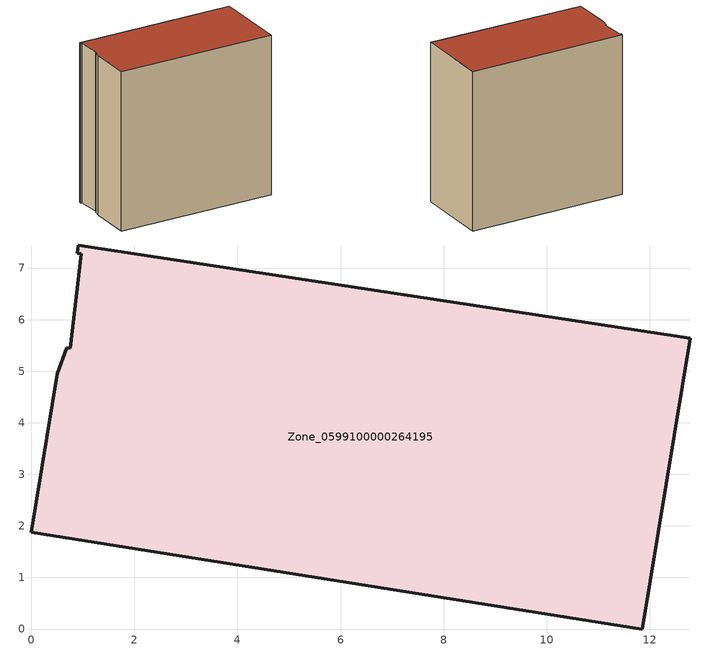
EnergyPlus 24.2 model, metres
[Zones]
Zone_0599100000264195
 floor ground (C_G): 0.51,4.95 0.69,5.45 0.76,5.44 0.97,7.28 0.89,7.29 0.91,7.45 12.78,5.64 11.85,0 0,1.87 z0
 wall outside (C_F): 0.91,7.45 0.89,7.29 0.97,7.28 0.76,5.44 0.69,5.45 0.51,4.95 0,1.87 11.85,0 12.78,5.64 0.91,7.45 z0:11.97
 roof outside (C_R): 12.78,5.64 0.91,7.45 0.89,7.29 0.97,7.28 0.76,5.44 0.69,5.45 0.51,4.95 0,1.87 11.85,0 z11.97
[BUILDING]
Pand.0599100000264195: North Axis=0; Terrain=City; Loads Convergence Tolerance Value=0.04; Temperature Convergence Tolerance Value=0.4; Solar Distribution=FullExterior; Maximum Number of Warmup Days=25; Minimum Number of Warmup Days=1
[Site:Location]
Rotterdam.The.Hague.AP_ZH_NLD Design_Conditions: Latitude=51.96; Longitude=4.45; Time Zone=1; Elevation=-4.5
[SITE:GROUNDTEMPERATURE:BUILDINGSURFACE]
18, 18, 18, 18, 18, 18, 18, 18, 18, 18, 18, 18
[MATERIAL] Thermal Absorptance=0.9; Solar Absorptance=0.7; Visible Absorptance=0.7
Name | Roughness | Thickness | Conductivity | Density | Specific Heat
G.TI.1946 | MediumSmooth | 0.15 | 1 | 540 | 1210
F.TI.1946 | Rough | 0.3 | 0.857143 | 1920 | 840
R.TI.1946 | MediumRough | 0.2 | 0.1 | 1500 | 1000
[CONSTRUCTION]
C_G: G.TI.1946
C_F: F.TI.1946
C_R: R.TI.1946
[ZONE]
Zone_0599100000264195: Type=1; Multiplier=1; Ceiling Height=Autocalculate; Volume=Autocalculate; Floor Area=autocalculate; Part of Total Floor Area=Yes
[ZONEINFILTRATION:DESIGNFLOWRATE]
Infil_Zone_0599100000264195: Zone or ZoneList or Space or SpaceList=Zone_0599100000264195; Schedule=AlwaysOn; Design Flow Rate Calculation Method=Flow/Area; Flow Rate per Floor Area=0.003; Constant Term Coefficient=1; Temperature Term Coefficient=0; Velocity Term Coefficient=0; Velocity Squared Term Coefficient=0
[HVACTEMPLATE:ZONE:IDEALLOADSAIRSYSTEM]
Zone_0599100000264195: Maximum Heating Supply Air Temperature=50; Minimum Cooling Supply Air Temperature=13; Maximum Heating Supply Air Humidity Ratio=0.0156; Minimum Cooling Supply Air Humidity Ratio=0.0077; Heating Limit=NoLimit; Cooling Limit=NoLimit; Dehumidification Control Type=ConstantSensibleHeatRatio; Cooling Sensible Heat Ratio=0.7; Dehumidification Setpoint=60; Humidification Control Type=None; Humidification Setpoint=30; Outdoor Air Method=None; Outdoor Air Flow Rate per Person=0.00944; Outdoor Air Flow Rate per Zone Floor Area=0; Outdoor Air Flow Rate per Zone=0; Demand Controlled Ventilation Type=None; Outdoor Air Economizer Type=NoEconomizer; Heat Recovery Type=None; Sensible Heat Recovery Effectiveness=0.7; Latent Heat Recovery Effectiveness=0.65
[ZONECONTROL:THERMOSTAT]
ThermostatControl_Zone_0599100000264195: Zone or ZoneList=Zone_0599100000264195; Control Type Schedule=DualSetpointControlType; Control 1=Thermostat_Zone_0599100000264195; Temperature Difference Between Cutout And Setpoint=0
[THERMOSTATSETPOINT:DUALSETPOINT]
Thermostat_Zone_0599100000264195: Heating Setpoint Temperature Schedule=HeatingSetpoint_Zone_0599100000264195; Cooling Setpoint Temperature Schedule=CoolingSetpoint_Zone_0599100000264195
[SCHEDULE:COMPACT]
HeatingSetpoint_Zone_0599100000264195: Through: 12/31, For: AllDays, Until: 24:00, 21
CoolingSetpoint_Zone_0599100000264195: Through: 12/31, For: AllDays, Until: 24:00, 24
DualSetpointControlType: Through: 12/31, For: AllDays, Until: 24:00, 4
AlwaysOn: Through: 12/31, For: AllDays, Until: 24:00, 1
